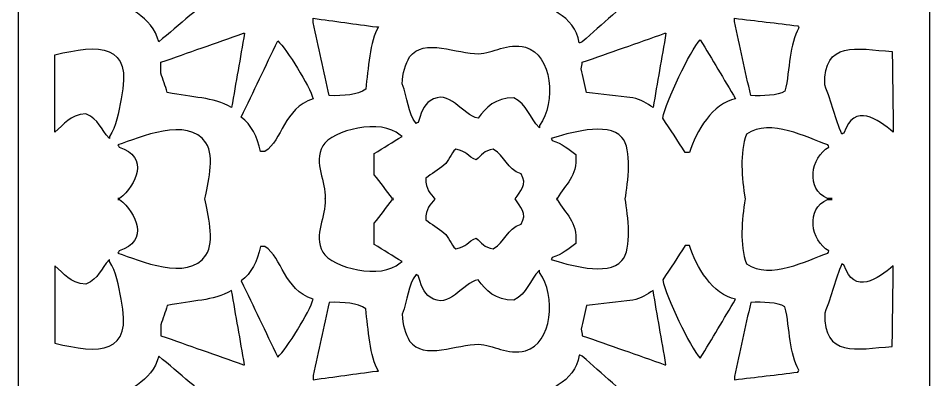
# Model space of a CAD drawing. Header units: centimetres. Extents: x -12.7 to -8.1, y -9 to 9.
# Drawn here: x -12.693 to -8.101, y -6.139 to -4.32 of the extents above; entities that cross this region are included whole.
import ezdxf

# ---------------------------------------------------------------- set-up
doc = ezdxf.new("R2010")
doc.units = ezdxf.units.CM
doc.header["$MEASUREMENT"] = 0
doc.layers.add('layer 1', color=7, linetype='Continuous')

msp = doc.modelspace()

# ---------------------------------------------------------------- linework, layer by layer
at = {"layer": 'layer 1', "color": 250}
for points, knots in [([(-12.69342, 9.00077), (-12.69342, 9.00077), (-8.10134, 9.00077), (-8.10134, 9.00077), (-8.10134, 9.00077), (-8.10134, 9.00077), (-8.10134, -9.00021), (-8.10134, -9.00021), (-8.10134, -9.00021), (-8.10134, -9.00021), (-12.69342, -9.00021), (-12.69342, -9.00021), (-12.69342, -9.00021), (-12.69342, -9.00021), (-12.69342, 9.00077), (-12.69342, 9.00077)], [0, 0, 0, 0, 0.2, 0.2, 0.2, 0.2, 0.4, 0.4, 0.4, 0.4, 0.6, 0.6, 0.6, 0.6, 1, 1, 1, 1]), ([(-12.25043, -4.19573), (-12.15274, -4.26382), (-12.0176, -4.30693), (-11.98571, -4.43878), (-11.98571, -4.43878), (-11.88126, -4.35057), (-11.7768, -4.26235), (-11.67236, -4.17414), (-11.67236, -4.17414), (-11.67236, -4.17234), (-11.67236, -4.17053), (-11.67236, -4.16873), (-11.67236, -4.16873), (-11.784, -4.11292), (-11.89567, -4.0571), (-12.00731, -4.00129), (-12.00731, -4.00129), (-12.07876, -4.06582), (-12.15438, -4.13457), (-12.25043, -4.17414), (-12.25043, -4.17414), (-12.25043, -4.18133), (-12.25043, -4.18854), (-12.25043, -4.19573)], [0, 0, 0, 0, 0.1428571, 0.1428571, 0.1428571, 0.1428571, 0.2857143, 0.2857143, 0.2857143, 0.2857143, 0.4285714, 0.4285714, 0.4285714, 0.4285714, 0.5714286, 0.5714286, 0.5714286, 0.5714286, 0.7142857, 0.7142857, 0.7142857, 0.7142857, 1, 1, 1, 1]), ([(-10.13265, -4.19573), (-10.04059, -4.26826), (-9.88612, -4.30063), (-9.86793, -4.44419), (-9.86793, -4.44419), (-9.86253, -4.4424), (-9.85713, -4.44059), (-9.85173, -4.43878), (-9.85173, -4.43878), (-9.7509, -4.34877), (-9.65003, -4.25875), (-9.54919, -4.16873), (-9.54919, -4.16873), (-9.66443, -4.11113), (-9.77971, -4.05351), (-9.89496, -3.9959), (-9.89496, -3.9959), (-9.96643, -4.06008), (-10.04647, -4.11876), (-10.13265, -4.16873), (-10.13265, -4.16873), (-10.13265, -4.17774), (-10.13265, -4.18673), (-10.13265, -4.19573)], [0, 0, 0, 0, 0.1428571, 0.1428571, 0.1428571, 0.1428571, 0.2857143, 0.2857143, 0.2857143, 0.2857143, 0.4285714, 0.4285714, 0.4285714, 0.4285714, 0.5714286, 0.5714286, 0.5714286, 0.5714286, 0.7142857, 0.7142857, 0.7142857, 0.7142857, 1, 1, 1, 1]), ([(-11.20775, -4.34157), (-11.18074, -4.46398), (-11.15372, -4.58643), (-11.1267, -4.70885), (-11.1267, -4.70885), (-11.05345, -4.71135), (-10.98355, -4.70612), (-10.94301, -4.67644), (-10.94301, -4.67644), (-10.93035, -4.57522), (-10.92243, -4.43545), (-10.87819, -4.36317), (-10.87819, -4.36317), (-10.8818, -4.36317), (-10.8854, -4.36317), (-10.88899, -4.36317), (-10.88899, -4.36317), (-10.99524, -4.34877), (-11.10151, -4.33437), (-11.20775, -4.31997), (-11.20775, -4.31997), (-11.20775, -4.32717), (-11.20775, -4.33437), (-11.20775, -4.34157)], [0, 0, 0, 0, 0.1428571, 0.1428571, 0.1428571, 0.1428571, 0.2857143, 0.2857143, 0.2857143, 0.2857143, 0.4285714, 0.4285714, 0.4285714, 0.4285714, 0.5714286, 0.5714286, 0.5714286, 0.5714286, 0.7142857, 0.7142857, 0.7142857, 0.7142857, 1, 1, 1, 1]), ([(-9.08457, -4.33617), (-9.05757, -4.46038), (-9.03056, -4.58464), (-9.00355, -4.70885), (-9.00355, -4.70885), (-8.94278, -4.71075), (-8.86817, -4.70989), (-8.83066, -4.68724), (-8.83066, -4.68724), (-8.80469, -4.57506), (-8.80948, -4.44858), (-8.76043, -4.36858), (-8.76043, -4.36858), (-8.76223, -4.36498), (-8.76403, -4.36136), (-8.76583, -4.35778), (-8.76583, -4.35778), (-8.87207, -4.34517), (-8.97835, -4.33257), (-9.08457, -4.31997), (-9.08457, -4.31997), (-9.08457, -4.32536), (-9.08457, -4.33077), (-9.08457, -4.33617)], [0, 0, 0, 0, 0.1428571, 0.1428571, 0.1428571, 0.1428571, 0.2857143, 0.2857143, 0.2857143, 0.2857143, 0.4285714, 0.4285714, 0.4285714, 0.4285714, 0.5714286, 0.5714286, 0.5714286, 0.5714286, 0.7142857, 0.7142857, 0.7142857, 0.7142857, 1, 1, 1, 1]), ([(-11.9749, -4.59542), (-11.9641, -4.62783), (-11.95328, -4.66024), (-11.94248, -4.69265), (-11.94248, -4.69265), (-11.81226, -4.72244), (-11.71667, -4.71339), (-11.61833, -4.76825), (-11.61833, -4.76825), (-11.59673, -4.64404), (-11.57511, -4.5198), (-11.55349, -4.39559), (-11.55349, -4.39559), (-11.5553, -4.39559), (-11.55711, -4.39559), (-11.55891, -4.39559), (-11.55891, -4.39559), (-11.69756, -4.44419), (-11.83625, -4.49281), (-11.9749, -4.54141), (-11.9749, -4.54141), (-11.9749, -4.55941), (-11.9749, -4.57743), (-11.9749, -4.59542)], [0, 0, 0, 0, 0.1428571, 0.1428571, 0.1428571, 0.1428571, 0.2857143, 0.2857143, 0.2857143, 0.2857143, 0.4285714, 0.4285714, 0.4285714, 0.4285714, 0.5714286, 0.5714286, 0.5714286, 0.5714286, 0.7142857, 0.7142857, 0.7142857, 0.7142857, 1, 1, 1, 1]), ([(-9.85713, -4.57382), (-9.84814, -4.61342), (-9.83913, -4.65305), (-9.83011, -4.69265), (-9.83011, -4.69265), (-9.75269, -4.70165), (-9.67525, -4.71065), (-9.59782, -4.71966), (-9.59782, -4.71966), (-9.55532, -4.72834), (-9.52737, -4.7506), (-9.49516, -4.76825), (-9.49516, -4.76825), (-9.47356, -4.64404), (-9.45195, -4.5198), (-9.43034, -4.39559), (-9.43034, -4.39559), (-9.43214, -4.39559), (-9.43394, -4.39559), (-9.43574, -4.39559), (-9.43574, -4.39559), (-9.57439, -4.44419), (-9.71308, -4.49281), (-9.85173, -4.54141), (-9.85173, -4.54141), (-9.85353, -4.55222), (-9.85533, -4.56302), (-9.85713, -4.57382)], [0, 0, 0, 0, 0.125, 0.125, 0.125, 0.125, 0.25, 0.25, 0.25, 0.25, 0.375, 0.375, 0.375, 0.375, 0.5, 0.5, 0.5, 0.5, 0.625, 0.625, 0.625, 0.625, 0.75, 0.75, 0.75, 0.75, 1, 1, 1, 1]), ([(-12.50973, -4.89248), (-12.46053, -4.85418), (-12.43636, -4.80705), (-12.35307, -4.80068), (-12.35307, -4.80068), (-12.28398, -4.82987), (-12.28036, -4.87671), (-12.23422, -4.9249), (-12.23422, -4.9249), (-12.23422, -4.9213), (-12.23422, -4.91769), (-12.23422, -4.91409), (-12.23422, -4.91409), (-12.19768, -4.86708), (-12.18946, -4.79288), (-12.17478, -4.72506), (-12.17478, -4.72506), (-12.11339, -4.44147), (-12.28717, -4.45082), (-12.50973, -4.50361), (-12.50973, -4.50361), (-12.50973, -4.63322), (-12.50973, -4.76288), (-12.50973, -4.89248)], [0, 0, 0, 0, 0.1428571, 0.1428571, 0.1428571, 0.1428571, 0.2857143, 0.2857143, 0.2857143, 0.2857143, 0.4285714, 0.4285714, 0.4285714, 0.4285714, 0.5714286, 0.5714286, 0.5714286, 0.5714286, 0.7142857, 0.7142857, 0.7142857, 0.7142857, 1, 1, 1, 1]), ([(-11.56971, -4.81688), (-11.51934, -4.85558), (-11.4889, -4.91691), (-11.47246, -4.98971), (-11.47246, -4.98971), (-11.46526, -4.98971), (-11.45807, -4.98971), (-11.45086, -4.98971), (-11.45086, -4.98971), (-11.36207, -4.93293), (-11.35713, -4.77453), (-11.20775, -4.72506), (-11.20775, -4.72506), (-11.22354, -4.66221), (-11.34128, -4.47521), (-11.38603, -4.43339), (-11.38603, -4.43339), (-11.44724, -4.56121), (-11.50849, -4.68906), (-11.56971, -4.81688)], [0, 0, 0, 0, 0.1666667, 0.1666667, 0.1666667, 0.1666667, 0.3333333, 0.3333333, 0.3333333, 0.3333333, 0.5, 0.5, 0.5, 0.5, 0.6666667, 0.6666667, 0.6666667, 0.6666667, 1, 1, 1, 1]), ([(-10.75935, -4.64943), (-10.73066, -4.72148), (-10.73208, -4.79485), (-10.68911, -4.84928), (-10.68911, -4.84928), (-10.68551, -4.84749), (-10.6819, -4.84567), (-10.6783, -4.84389), (-10.6783, -4.84389), (-10.66825, -4.80632), (-10.65052, -4.75345), (-10.61887, -4.73585), (-10.61887, -4.73585), (-10.52102, -4.66758), (-10.45639, -4.81), (-10.37578, -4.82228), (-10.37578, -4.82228), (-10.33772, -4.76944), (-10.28961, -4.71913), (-10.19749, -4.71966), (-10.19749, -4.71966), (-10.12798, -4.75566), (-10.11882, -4.8192), (-10.06784, -4.87088), (-10.06784, -4.87088), (-10.06784, -4.86728), (-10.06784, -4.86369), (-10.06784, -4.86009), (-10.06784, -4.86009), (-9.98184, -4.74284), (-10.00365, -4.5013), (-10.13806, -4.46579), (-10.13806, -4.46579), (-10.23042, -4.4414), (-10.29985, -4.49648), (-10.37578, -4.4982), (-10.37578, -4.4982), (-10.47765, -4.50052), (-10.65248, -4.41565), (-10.72152, -4.5144), (-10.72152, -4.5144), (-10.74331, -4.54987), (-10.75807, -4.59627), (-10.75935, -4.64943)], [0, 0, 0, 0, 0.0833333, 0.0833333, 0.0833333, 0.0833333, 0.1666667, 0.1666667, 0.1666667, 0.1666667, 0.25, 0.25, 0.25, 0.25, 0.3333333, 0.3333333, 0.3333333, 0.3333333, 0.4166667, 0.4166667, 0.4166667, 0.4166667, 0.5, 0.5, 0.5, 0.5, 0.5833333, 0.5833333, 0.5833333, 0.5833333, 0.6666667, 0.6666667, 0.6666667, 0.6666667, 0.75, 0.75, 0.75, 0.75, 0.8333333, 0.8333333, 0.8333333, 0.8333333, 1, 1, 1, 1]), ([(-9.44656, -4.82228), (-9.40873, -4.87988), (-9.37091, -4.93751), (-9.3331, -4.99511), (-9.3331, -4.99511), (-9.32588, -4.99511), (-9.31868, -4.99511), (-9.31148, -4.99511), (-9.31148, -4.99511), (-9.27946, -4.88895), (-9.19519, -4.7471), (-9.07918, -4.72506), (-9.07918, -4.72506), (-9.1386, -4.62604), (-9.19804, -4.52699), (-9.25746, -4.42799), (-9.25746, -4.42799), (-9.31129, -4.48428), (-9.4279, -4.73782), (-9.44656, -4.82228)], [0, 0, 0, 0, 0.1666667, 0.1666667, 0.1666667, 0.1666667, 0.3333333, 0.3333333, 0.3333333, 0.3333333, 0.5, 0.5, 0.5, 0.5, 0.6666667, 0.6666667, 0.6666667, 0.6666667, 1, 1, 1, 1]), ([(-8.63078, -4.65484), (-8.59537, -4.74379), (-8.57496, -4.82837), (-8.54433, -4.90329), (-8.54433, -4.90329), (-8.54074, -4.90149), (-8.53714, -4.89969), (-8.53353, -4.89789), (-8.53353, -4.89789), (-8.48245, -4.74053), (-8.36156, -4.83016), (-8.28503, -4.89248), (-8.28503, -4.89248), (-8.28681, -4.75748), (-8.28861, -4.62242), (-8.29042, -4.48741), (-8.29042, -4.48741), (-8.47428, -4.47312), (-8.63454, -4.431), (-8.63078, -4.65484)], [0, 0, 0, 0, 0.1666667, 0.1666667, 0.1666667, 0.1666667, 0.3333333, 0.3333333, 0.3333333, 0.3333333, 0.5, 0.5, 0.5, 0.5, 0.6666667, 0.6666667, 0.6666667, 0.6666667, 1, 1, 1, 1]), ([(-12.18245, -5.23276), (-12.18245, -5.23276), (-12.19099, -5.23276), (-12.19099, -5.23276), (-12.19099, -5.23276), (-12.18953, -5.2317), (-12.18807, -5.23061), (-12.18661, -5.2295), (-12.18661, -5.2295), (-12.18807, -5.22839), (-12.18953, -5.22729), (-12.19099, -5.22624), (-12.19099, -5.22624), (-12.19099, -5.22624), (-12.18242, -5.22624), (-12.18242, -5.22624), (-12.18242, -5.22624), (-12.09868, -5.15954), (-12.03056, -5.01755), (-12.18559, -4.96811), (-12.18559, -4.96811), (-12.18739, -4.9645), (-12.18919, -4.9609), (-12.19099, -4.9573), (-12.19099, -4.9573), (-12.08235, -4.92051), (-11.83916, -4.8114), (-11.74799, -4.9465), (-11.74799, -4.9465), (-11.69964, -5.01817), (-11.74099, -5.15864), (-11.75287, -5.2295), (-11.75287, -5.2295), (-11.74099, -5.30037), (-11.69964, -5.44083), (-11.74799, -5.5125), (-11.74799, -5.5125), (-11.83916, -5.6476), (-12.08235, -5.53849), (-12.19099, -5.5017), (-12.19099, -5.5017), (-12.18919, -5.4981), (-12.18739, -5.4945), (-12.18559, -5.49088), (-12.18559, -5.49088), (-12.03054, -5.44144), (-12.09869, -5.29944), (-12.18245, -5.23276)], [0, 0, 0, 0, 0.0769231, 0.0769231, 0.0769231, 0.0769231, 0.1538462, 0.1538462, 0.1538462, 0.1538462, 0.2307692, 0.2307692, 0.2307692, 0.2307692, 0.3076923, 0.3076923, 0.3076923, 0.3076923, 0.3846154, 0.3846154, 0.3846154, 0.3846154, 0.4615385, 0.4615385, 0.4615385, 0.4615385, 0.5384615, 0.5384615, 0.5384615, 0.5384615, 0.6153846, 0.6153846, 0.6153846, 0.6153846, 0.6923077, 0.6923077, 0.6923077, 0.6923077, 0.7692308, 0.7692308, 0.7692308, 0.7692308, 0.8461538, 0.8461538, 0.8461538, 0.8461538, 1, 1, 1, 1]), ([(-10.80256, -5.23276), (-10.80256, -5.23276), (-10.80829, -5.23276), (-10.80829, -5.23276), (-10.80829, -5.23276), (-10.83881, -5.26833), (-10.8693, -5.31657), (-10.89981, -5.35046), (-10.89981, -5.35046), (-10.89981, -5.38647), (-10.89981, -5.42249), (-10.89981, -5.45849), (-10.89981, -5.45849), (-10.85298, -5.48729), (-10.80616, -5.5161), (-10.75935, -5.54491), (-10.75935, -5.54491), (-10.76293, -5.54671), (-10.76655, -5.54851), (-10.77015, -5.55031), (-10.77015, -5.55031), (-10.8625, -5.63895), (-11.11361, -5.57626), (-11.15912, -5.49629), (-11.15912, -5.49629), (-11.20801, -5.41036), (-11.14047, -5.31497), (-11.14761, -5.23276), (-11.14761, -5.23276), (-11.14761, -5.23276), (-11.14832, -5.23276), (-11.14832, -5.23276), (-11.14832, -5.23276), (-11.14832, -5.23276), (-11.14793, -5.2295), (-11.14793, -5.2295), (-11.14793, -5.2295), (-11.14804, -5.22841), (-11.14817, -5.22732), (-11.14832, -5.22624), (-11.14832, -5.22624), (-11.14832, -5.22624), (-11.14761, -5.22624), (-11.14761, -5.22624), (-11.14761, -5.22624), (-11.14049, -5.14403), (-11.20801, -5.04863), (-11.15912, -4.9627), (-11.15912, -4.9627), (-11.11361, -4.88273), (-10.8625, -4.82005), (-10.77015, -4.90869), (-10.77015, -4.90869), (-10.76655, -4.91049), (-10.76293, -4.91229), (-10.75935, -4.91409), (-10.75935, -4.91409), (-10.80616, -4.9429), (-10.85298, -4.97171), (-10.89981, -5.00051), (-10.89981, -5.00051), (-10.89981, -5.03652), (-10.89981, -5.07253), (-10.89981, -5.10854), (-10.89981, -5.10854), (-10.86931, -5.14243), (-10.83882, -5.19067), (-10.80831, -5.22624), (-10.80831, -5.22624), (-10.80831, -5.22624), (-10.80256, -5.22624), (-10.80256, -5.22624), (-10.80256, -5.22624), (-10.80256, -5.22624), (-10.80547, -5.2295), (-10.80547, -5.2295), (-10.80547, -5.2295), (-10.80547, -5.2295), (-10.80256, -5.23276), (-10.80256, -5.23276)], [0, 0, 0, 0, 0.047619, 0.047619, 0.047619, 0.047619, 0.0952381, 0.0952381, 0.0952381, 0.0952381, 0.1428571, 0.1428571, 0.1428571, 0.1428571, 0.1904762, 0.1904762, 0.1904762, 0.1904762, 0.2380952, 0.2380952, 0.2380952, 0.2380952, 0.2857143, 0.2857143, 0.2857143, 0.2857143, 0.3333333, 0.3333333, 0.3333333, 0.3333333, 0.3809524, 0.3809524, 0.3809524, 0.3809524, 0.4285714, 0.4285714, 0.4285714, 0.4285714, 0.4761905, 0.4761905, 0.4761905, 0.4761905, 0.5238095, 0.5238095, 0.5238095, 0.5238095, 0.5714286, 0.5714286, 0.5714286, 0.5714286, 0.6190476, 0.6190476, 0.6190476, 0.6190476, 0.6666667, 0.6666667, 0.6666667, 0.6666667, 0.7142857, 0.7142857, 0.7142857, 0.7142857, 0.7619048, 0.7619048, 0.7619048, 0.7619048, 0.8095238, 0.8095238, 0.8095238, 0.8095238, 0.8571429, 0.8571429, 0.8571429, 0.8571429, 0.9047619, 0.9047619, 0.9047619, 0.9047619, 1, 1, 1, 1]), ([(-8.59295, -5.23276), (-8.59295, -5.23276), (-8.61576, -5.23276), (-8.61576, -5.23276), (-8.61576, -5.23276), (-8.72755, -5.27519), (-8.7022, -5.44156), (-8.60917, -5.49088), (-8.60917, -5.49088), (-8.61096, -5.4945), (-8.61277, -5.4981), (-8.61456, -5.5017), (-8.61456, -5.5017), (-8.72098, -5.53736), (-8.90083, -5.63874), (-9.02516, -5.55571), (-9.02516, -5.55571), (-9.05936, -5.46024), (-9.04845, -5.33572), (-9.0311, -5.2295), (-9.0311, -5.2295), (-9.04845, -5.12329), (-9.05936, -4.99876), (-9.02516, -4.90329), (-9.02516, -4.90329), (-8.90083, -4.82026), (-8.72098, -4.92164), (-8.61456, -4.9573), (-8.61456, -4.9573), (-8.61277, -4.9609), (-8.61096, -4.9645), (-8.60917, -4.96811), (-8.60917, -4.96811), (-8.70219, -5.01743), (-8.72755, -5.18376), (-8.61583, -5.22624), (-8.61583, -5.22624), (-8.61583, -5.22624), (-8.59295, -5.22624), (-8.59295, -5.22624), (-8.59295, -5.22624), (-8.59753, -5.22715), (-8.60192, -5.22825), (-8.60613, -5.22951), (-8.60613, -5.22951), (-8.60191, -5.23076), (-8.59752, -5.23184), (-8.59295, -5.23276)], [0, 0, 0, 0, 0.0769231, 0.0769231, 0.0769231, 0.0769231, 0.1538462, 0.1538462, 0.1538462, 0.1538462, 0.2307692, 0.2307692, 0.2307692, 0.2307692, 0.3076923, 0.3076923, 0.3076923, 0.3076923, 0.3846154, 0.3846154, 0.3846154, 0.3846154, 0.4615385, 0.4615385, 0.4615385, 0.4615385, 0.5384615, 0.5384615, 0.5384615, 0.5384615, 0.6153846, 0.6153846, 0.6153846, 0.6153846, 0.6923077, 0.6923077, 0.6923077, 0.6923077, 0.7692308, 0.7692308, 0.7692308, 0.7692308, 0.8461538, 0.8461538, 0.8461538, 0.8461538, 1, 1, 1, 1]), ([(-9.97781, -5.23276), (-9.97781, -5.23276), (-9.98139, -5.23276), (-9.98139, -5.23276), (-9.98139, -5.23276), (-9.98139, -5.23276), (-9.97962, -5.2295), (-9.97962, -5.2295), (-9.97962, -5.2295), (-9.97962, -5.2295), (-9.98139, -5.22624), (-9.98139, -5.22624), (-9.98139, -5.22624), (-9.98139, -5.22624), (-9.97779, -5.22624), (-9.97779, -5.22624), (-9.97779, -5.22624), (-9.93554, -5.15167), (-9.87762, -5.12127), (-9.88415, -5.00592), (-9.88415, -5.00592), (-9.91986, -4.97874), (-9.95416, -4.9504), (-10.00299, -4.93571), (-10.00299, -4.93571), (-10.0048, -4.9321), (-10.00661, -4.9285), (-10.00841, -4.9249), (-10.00841, -4.9249), (-9.92773, -4.90086), (-9.7246, -4.8365), (-9.65184, -4.91949), (-9.65184, -4.91949), (-9.5989, -4.97989), (-9.62305, -5.1461), (-9.63518, -5.2295), (-9.63518, -5.2295), (-9.62305, -5.31291), (-9.5989, -5.47911), (-9.65184, -5.53951), (-9.65184, -5.53951), (-9.7246, -5.6225), (-9.92773, -5.55814), (-10.00841, -5.5341), (-10.00841, -5.5341), (-10.00661, -5.5305), (-10.0048, -5.5269), (-10.00299, -5.52329), (-10.00299, -5.52329), (-9.95416, -5.5086), (-9.91986, -5.48025), (-9.88415, -5.45308), (-9.88415, -5.45308), (-9.87762, -5.33772), (-9.93554, -5.30734), (-9.97781, -5.23276)], [0, 0, 0, 0, 0.0666667, 0.0666667, 0.0666667, 0.0666667, 0.1333333, 0.1333333, 0.1333333, 0.1333333, 0.2, 0.2, 0.2, 0.2, 0.2666667, 0.2666667, 0.2666667, 0.2666667, 0.3333333, 0.3333333, 0.3333333, 0.3333333, 0.4, 0.4, 0.4, 0.4, 0.4666667, 0.4666667, 0.4666667, 0.4666667, 0.5333333, 0.5333333, 0.5333333, 0.5333333, 0.6, 0.6, 0.6, 0.6, 0.6666667, 0.6666667, 0.6666667, 0.6666667, 0.7333333, 0.7333333, 0.7333333, 0.7333333, 0.8, 0.8, 0.8, 0.8, 0.8666667, 0.8666667, 0.8666667, 0.8666667, 1, 1, 1, 1]), ([(-10.59442, -5.22951), (-10.6186, -5.19896), (-10.64055, -5.18323), (-10.64049, -5.12475), (-10.64049, -5.12475), (-10.60987, -5.10314), (-10.57925, -5.08152), (-10.54866, -5.05993), (-10.54866, -5.05993), (-10.52301, -5.03862), (-10.51581, -5.00098), (-10.48922, -4.97891), (-10.48922, -4.97891), (-10.4354, -4.987), (-10.42873, -5.01637), (-10.38658, -5.03292), (-10.38658, -5.03292), (-10.35858, -5.00966), (-10.34674, -4.98519), (-10.30013, -4.97891), (-10.30013, -4.97891), (-10.23925, -5.01329), (-10.23475, -5.07859), (-10.15967, -5.10314), (-10.15967, -5.10314), (-10.12696, -5.15658), (-10.16477, -5.1898), (-10.19006, -5.2295), (-10.19006, -5.2295), (-10.16477, -5.26921), (-10.12696, -5.30242), (-10.15967, -5.35586), (-10.15967, -5.35586), (-10.23475, -5.38041), (-10.23925, -5.44571), (-10.30013, -5.48009), (-10.30013, -5.48009), (-10.34674, -5.47381), (-10.35858, -5.44933), (-10.38658, -5.42607), (-10.38658, -5.42607), (-10.42873, -5.44263), (-10.4354, -5.472), (-10.48922, -5.48009), (-10.48922, -5.48009), (-10.51581, -5.45802), (-10.52301, -5.42038), (-10.54866, -5.39907), (-10.54866, -5.39907), (-10.57925, -5.37748), (-10.60987, -5.35586), (-10.64049, -5.33425), (-10.64049, -5.33425), (-10.64055, -5.27577), (-10.6186, -5.26006), (-10.59442, -5.22951)], [0, 0, 0, 0, 0.0666667, 0.0666667, 0.0666667, 0.0666667, 0.1333333, 0.1333333, 0.1333333, 0.1333333, 0.2, 0.2, 0.2, 0.2, 0.2666667, 0.2666667, 0.2666667, 0.2666667, 0.3333333, 0.3333333, 0.3333333, 0.3333333, 0.4, 0.4, 0.4, 0.4, 0.4666667, 0.4666667, 0.4666667, 0.4666667, 0.5333333, 0.5333333, 0.5333333, 0.5333333, 0.6, 0.6, 0.6, 0.6, 0.6666667, 0.6666667, 0.6666667, 0.6666667, 0.7333333, 0.7333333, 0.7333333, 0.7333333, 0.8, 0.8, 0.8, 0.8, 0.8666667, 0.8666667, 0.8666667, 0.8666667, 1, 1, 1, 1]), ([(-9.44656, -5.63672), (-9.40873, -5.57912), (-9.37091, -5.52149), (-9.3331, -5.46389), (-9.3331, -5.46389), (-9.32588, -5.46389), (-9.31868, -5.46389), (-9.31148, -5.46389), (-9.31148, -5.46389), (-9.27946, -5.57006), (-9.19519, -5.71189), (-9.07918, -5.73394), (-9.07918, -5.73394), (-9.1386, -5.83295), (-9.19804, -5.93201), (-9.25746, -6.03101), (-9.25746, -6.03101), (-9.31129, -5.97472), (-9.4279, -5.72118), (-9.44656, -5.63672)], [0, 0, 0, 0, 0.1666667, 0.1666667, 0.1666667, 0.1666667, 0.3333333, 0.3333333, 0.3333333, 0.3333333, 0.5, 0.5, 0.5, 0.5, 0.6666667, 0.6666667, 0.6666667, 0.6666667, 1, 1, 1, 1]), ([(-11.56971, -5.64213), (-11.51934, -5.60342), (-11.4889, -5.54209), (-11.47246, -5.46929), (-11.47246, -5.46929), (-11.46526, -5.46929), (-11.45807, -5.46929), (-11.45086, -5.46929), (-11.45086, -5.46929), (-11.36207, -5.52606), (-11.35713, -5.68448), (-11.20775, -5.73394), (-11.20775, -5.73394), (-11.22354, -5.79679), (-11.34128, -5.98378), (-11.38603, -6.02561), (-11.38603, -6.02561), (-11.44724, -5.89779), (-11.50849, -5.76994), (-11.56971, -5.64213)], [0, 0, 0, 0, 0.1666667, 0.1666667, 0.1666667, 0.1666667, 0.3333333, 0.3333333, 0.3333333, 0.3333333, 0.5, 0.5, 0.5, 0.5, 0.6666667, 0.6666667, 0.6666667, 0.6666667, 1, 1, 1, 1]), ([(-12.50973, -5.56651), (-12.46053, -5.60481), (-12.43636, -5.65195), (-12.35307, -5.65834), (-12.35307, -5.65834), (-12.28398, -5.62913), (-12.28036, -5.58229), (-12.23422, -5.5341), (-12.23422, -5.5341), (-12.23422, -5.5377), (-12.23422, -5.5413), (-12.23422, -5.54491), (-12.23422, -5.54491), (-12.19768, -5.59192), (-12.18946, -5.66612), (-12.17478, -5.73394), (-12.17478, -5.73394), (-12.11339, -6.01752), (-12.28717, -6.00818), (-12.50973, -5.95538), (-12.50973, -5.95538), (-12.50973, -5.82578), (-12.50973, -5.69612), (-12.50973, -5.56651)], [0, 0, 0, 0, 0.1428571, 0.1428571, 0.1428571, 0.1428571, 0.2857143, 0.2857143, 0.2857143, 0.2857143, 0.4285714, 0.4285714, 0.4285714, 0.4285714, 0.5714286, 0.5714286, 0.5714286, 0.5714286, 0.7142857, 0.7142857, 0.7142857, 0.7142857, 1, 1, 1, 1]), ([(-8.63078, -5.80416), (-8.59537, -5.71521), (-8.57496, -5.63063), (-8.54433, -5.55571), (-8.54433, -5.55571), (-8.54074, -5.55751), (-8.53714, -5.55931), (-8.53353, -5.56111), (-8.53353, -5.56111), (-8.48245, -5.71846), (-8.36156, -5.62884), (-8.28503, -5.56651), (-8.28503, -5.56651), (-8.28681, -5.70153), (-8.28861, -5.83658), (-8.29042, -5.97159), (-8.29042, -5.97159), (-8.47428, -5.98588), (-8.63454, -6.02801), (-8.63078, -5.80416)], [0, 0, 0, 0, 0.1666667, 0.1666667, 0.1666667, 0.1666667, 0.3333333, 0.3333333, 0.3333333, 0.3333333, 0.5, 0.5, 0.5, 0.5, 0.6666667, 0.6666667, 0.6666667, 0.6666667, 1, 1, 1, 1]), ([(-10.75935, -5.80956), (-10.73066, -5.73752), (-10.73208, -5.66416), (-10.68911, -5.60971), (-10.68911, -5.60971), (-10.68551, -5.61151), (-10.6819, -5.61332), (-10.6783, -5.61512), (-10.6783, -5.61512), (-10.66825, -5.65268), (-10.65052, -5.70555), (-10.61887, -5.72315), (-10.61887, -5.72315), (-10.52102, -5.79142), (-10.45639, -5.649), (-10.37578, -5.63672), (-10.37578, -5.63672), (-10.33772, -5.68956), (-10.28961, -5.73989), (-10.19749, -5.73934), (-10.19749, -5.73934), (-10.12798, -5.70333), (-10.11882, -5.6398), (-10.06784, -5.58812), (-10.06784, -5.58812), (-10.06784, -5.59172), (-10.06784, -5.59531), (-10.06784, -5.59892), (-10.06784, -5.59892), (-9.98184, -5.71616), (-10.00365, -5.95769), (-10.13806, -5.99321), (-10.13806, -5.99321), (-10.23042, -6.0176), (-10.29985, -5.96251), (-10.37578, -5.9608), (-10.37578, -5.9608), (-10.47765, -5.95849), (-10.65248, -6.04335), (-10.72152, -5.9446), (-10.72152, -5.9446), (-10.74331, -5.90913), (-10.75807, -5.86273), (-10.75935, -5.80956)], [0, 0, 0, 0, 0.0833333, 0.0833333, 0.0833333, 0.0833333, 0.1666667, 0.1666667, 0.1666667, 0.1666667, 0.25, 0.25, 0.25, 0.25, 0.3333333, 0.3333333, 0.3333333, 0.3333333, 0.4166667, 0.4166667, 0.4166667, 0.4166667, 0.5, 0.5, 0.5, 0.5, 0.5833333, 0.5833333, 0.5833333, 0.5833333, 0.6666667, 0.6666667, 0.6666667, 0.6666667, 0.75, 0.75, 0.75, 0.75, 0.8333333, 0.8333333, 0.8333333, 0.8333333, 1, 1, 1, 1]), ([(-11.9749, -5.86358), (-11.9641, -5.83116), (-11.95328, -5.79876), (-11.94248, -5.76635), (-11.94248, -5.76635), (-11.81226, -5.73655), (-11.71667, -5.74561), (-11.61833, -5.69074), (-11.61833, -5.69074), (-11.59673, -5.81495), (-11.57511, -5.93919), (-11.55349, -6.06341), (-11.55349, -6.06341), (-11.5553, -6.06341), (-11.55711, -6.06341), (-11.55891, -6.06341), (-11.55891, -6.06341), (-11.69756, -6.0148), (-11.83625, -5.96619), (-11.9749, -5.91759), (-11.9749, -5.91759), (-11.9749, -5.8996), (-11.9749, -5.88157), (-11.9749, -5.86358)], [0, 0, 0, 0, 0.1428571, 0.1428571, 0.1428571, 0.1428571, 0.2857143, 0.2857143, 0.2857143, 0.2857143, 0.4285714, 0.4285714, 0.4285714, 0.4285714, 0.5714286, 0.5714286, 0.5714286, 0.5714286, 0.7142857, 0.7142857, 0.7142857, 0.7142857, 1, 1, 1, 1]), ([(-9.85713, -5.88518), (-9.84814, -5.84558), (-9.83913, -5.80596), (-9.83011, -5.76635), (-9.83011, -5.76635), (-9.75269, -5.75735), (-9.67525, -5.74836), (-9.59782, -5.73934), (-9.59782, -5.73934), (-9.55532, -5.73065), (-9.52737, -5.70839), (-9.49516, -5.69074), (-9.49516, -5.69074), (-9.47356, -5.81495), (-9.45195, -5.93919), (-9.43034, -6.06341), (-9.43034, -6.06341), (-9.43214, -6.06341), (-9.43394, -6.06341), (-9.43574, -6.06341), (-9.43574, -6.06341), (-9.57439, -6.0148), (-9.71308, -5.96619), (-9.85173, -5.91759), (-9.85173, -5.91759), (-9.85353, -5.90678), (-9.85533, -5.89598), (-9.85713, -5.88518)], [0, 0, 0, 0, 0.125, 0.125, 0.125, 0.125, 0.25, 0.25, 0.25, 0.25, 0.375, 0.375, 0.375, 0.375, 0.5, 0.5, 0.5, 0.5, 0.625, 0.625, 0.625, 0.625, 0.75, 0.75, 0.75, 0.75, 1, 1, 1, 1]), ([(-11.20775, -6.11743), (-11.18074, -5.99502), (-11.15372, -5.87257), (-11.1267, -5.75016), (-11.1267, -5.75016), (-11.05345, -5.74764), (-10.98355, -5.75287), (-10.94301, -5.78256), (-10.94301, -5.78256), (-10.93035, -5.88378), (-10.92243, -6.02355), (-10.87819, -6.09582), (-10.87819, -6.09582), (-10.8818, -6.09582), (-10.8854, -6.09582), (-10.88899, -6.09582), (-10.88899, -6.09582), (-10.99524, -6.11023), (-11.10151, -6.12463), (-11.20775, -6.13904), (-11.20775, -6.13904), (-11.20775, -6.13183), (-11.20775, -6.12463), (-11.20775, -6.11743)], [0, 0, 0, 0, 0.1428571, 0.1428571, 0.1428571, 0.1428571, 0.2857143, 0.2857143, 0.2857143, 0.2857143, 0.4285714, 0.4285714, 0.4285714, 0.4285714, 0.5714286, 0.5714286, 0.5714286, 0.5714286, 0.7142857, 0.7142857, 0.7142857, 0.7142857, 1, 1, 1, 1]), ([(-9.08457, -6.12284), (-9.05757, -5.99862), (-9.03056, -5.87435), (-9.00355, -5.75016), (-9.00355, -5.75016), (-8.94278, -5.74825), (-8.86817, -5.74911), (-8.83066, -5.77175), (-8.83066, -5.77175), (-8.80469, -5.88393), (-8.80948, -6.01041), (-8.76043, -6.09042), (-8.76043, -6.09042), (-8.76223, -6.09402), (-8.76403, -6.09764), (-8.76583, -6.10122), (-8.76583, -6.10122), (-8.87207, -6.11383), (-8.97835, -6.12643), (-9.08457, -6.13904), (-9.08457, -6.13904), (-9.08457, -6.13363), (-9.08457, -6.12823), (-9.08457, -6.12284)], [0, 0, 0, 0, 0.1428571, 0.1428571, 0.1428571, 0.1428571, 0.2857143, 0.2857143, 0.2857143, 0.2857143, 0.4285714, 0.4285714, 0.4285714, 0.4285714, 0.5714286, 0.5714286, 0.5714286, 0.5714286, 0.7142857, 0.7142857, 0.7142857, 0.7142857, 1, 1, 1, 1]), ([(-10.13265, -6.26326), (-10.04059, -6.19074), (-9.88612, -6.15837), (-9.86793, -6.0148), (-9.86793, -6.0148), (-9.86253, -6.01662), (-9.85713, -6.01841), (-9.85173, -6.02021), (-9.85173, -6.02021), (-9.7509, -6.11023), (-9.65003, -6.20026), (-9.54919, -6.29027), (-9.54919, -6.29027), (-9.66443, -6.34787), (-9.77971, -6.40549), (-9.89496, -6.4631), (-9.89496, -6.4631), (-9.96643, -6.39892), (-10.04647, -6.34024), (-10.13265, -6.29027), (-10.13265, -6.29027), (-10.13265, -6.28126), (-10.13265, -6.27227), (-10.13265, -6.26326)], [0, 0, 0, 0, 0.1428571, 0.1428571, 0.1428571, 0.1428571, 0.2857143, 0.2857143, 0.2857143, 0.2857143, 0.4285714, 0.4285714, 0.4285714, 0.4285714, 0.5714286, 0.5714286, 0.5714286, 0.5714286, 0.7142857, 0.7142857, 0.7142857, 0.7142857, 1, 1, 1, 1]), ([(-12.25043, -6.26326), (-12.15274, -6.19518), (-12.0176, -6.15207), (-11.98571, -6.02021), (-11.98571, -6.02021), (-11.88126, -6.10842), (-11.7768, -6.19665), (-11.67236, -6.28486), (-11.67236, -6.28486), (-11.67236, -6.28667), (-11.67236, -6.28847), (-11.67236, -6.29027), (-11.67236, -6.29027), (-11.784, -6.34608), (-11.89567, -6.4019), (-12.00731, -6.4577), (-12.00731, -6.4577), (-12.07876, -6.39318), (-12.15438, -6.32443), (-12.25043, -6.28486), (-12.25043, -6.28486), (-12.25043, -6.27767), (-12.25043, -6.27046), (-12.25043, -6.26326)], [0, 0, 0, 0, 0.1428571, 0.1428571, 0.1428571, 0.1428571, 0.2857143, 0.2857143, 0.2857143, 0.2857143, 0.4285714, 0.4285714, 0.4285714, 0.4285714, 0.5714286, 0.5714286, 0.5714286, 0.5714286, 0.7142857, 0.7142857, 0.7142857, 0.7142857, 1, 1, 1, 1])]:
    msp.add_open_spline(points, degree=3, knots=knots, dxfattribs=at)

doc.saveas('drawing.dxf')
